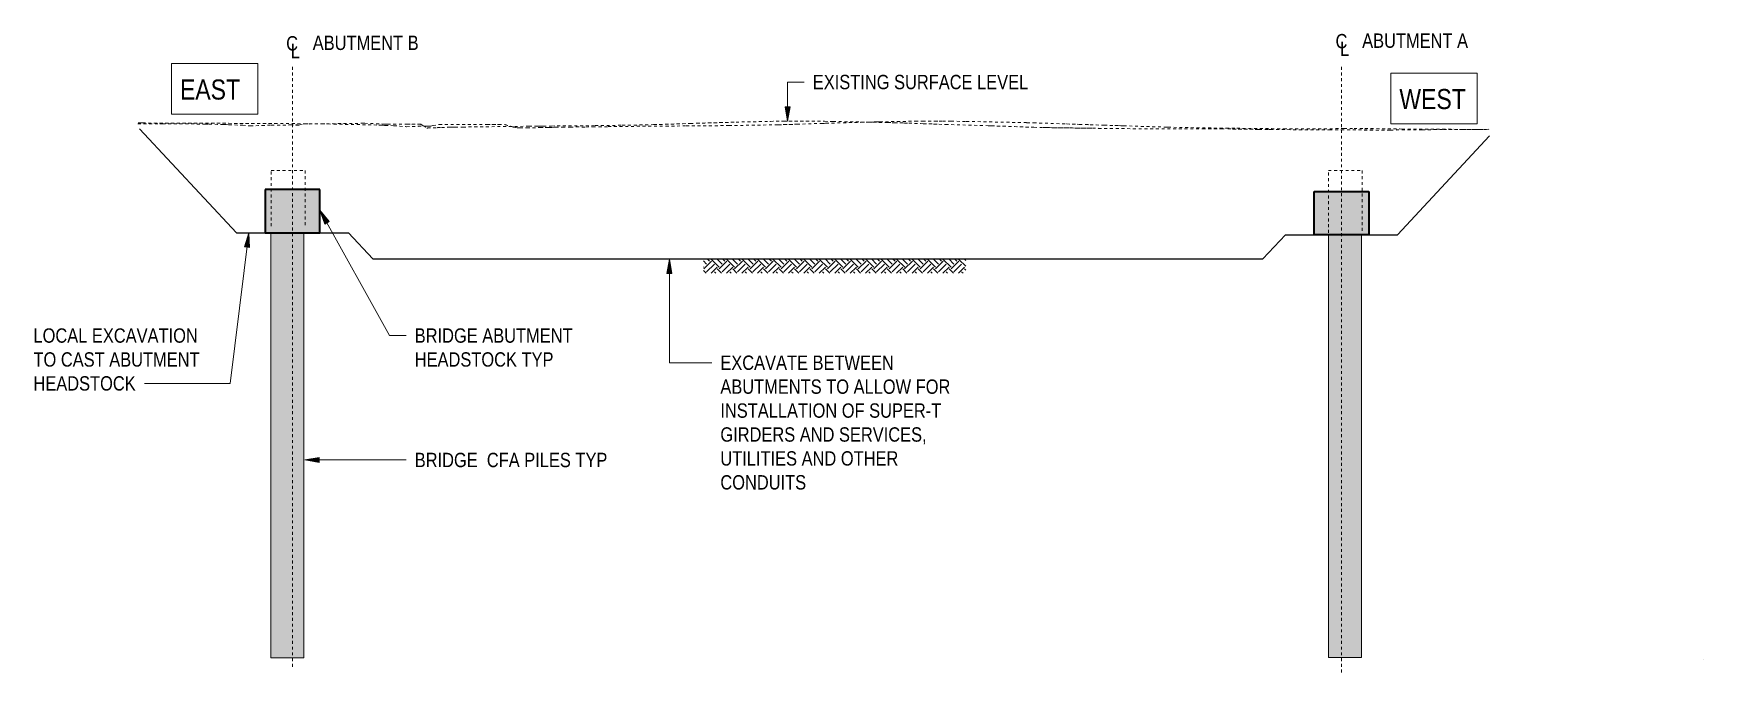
# Model space of a CAD drawing. Header units: metres. Extents: x -1160 to -900, y 3 to 560.
# Drawn here: x -958.4 to -900, y 2.9 to 25.2 of the extents above; entities that cross this region are included whole.
import ezdxf

# ---------------------------------------------------------------- set-up
doc = ezdxf.new("R2010")
doc.units = ezdxf.units.M
for name, pattern in [('Dash - Tight', [0.0045, 0.003, -0.0015]), ('JacobsCenter', [0.015, 0.009, -0.0015, 0.003, -0.0015]), ('JacobsDash', [0.0045, 0.003, -0.0015])]:
    doc.linetypes.add(name, pattern=pattern)
for name, color, linetype, lineweight in [('A-ANNO-NOTE', 7, 'Continuous', 9), ('A-DETL', 7, 'Continuous', 13), ('A-DETL-GENF', 7, 'Continuous', 9), ('G-ANNO-TEXT', 7, 'Continuous', 9)]:
    doc.layers.add(name, color=color, linetype=linetype, lineweight=lineweight)
doc.styles.add('Arial Narrow', font='ARIALN.TTF', dxfattribs={"height": 0.5})
doc.styles.add('Arial Narrow_2', font='ARIALN.TTF', dxfattribs={"height": 0.7})
doc.styles.add('Arial Narrow_3', font='ARIALN.TTF', dxfattribs={"height": 0.0035})
doc.styles.add('Arial Narrow_4', font='ARIALN.TTF', dxfattribs={"height": 0.005})

# ---------------------------------------------------------------- blocks, each defined once
blk = doc.blocks.new('T2DPAA-T2D-PWA-SU-M3D-000101_dwg-40820706-DRG-2873031 - SECTION-STAGE 2')
at = {"color": 9, "linetype": 'Dash - Tight', "lineweight": 18, "true_color": 0xc0c0c0}
for p, q in [((-470.756, 22.04), (-470.117, 22.039)), ((-470.756, 22.04), (-470.094, 22.039)), ((-469.887, 22.038), (-470.117, 22.039)), ((-470.117, 22.039), (-470.094, 22.039)), ((-469.854, 22.038), (-470.094, 22.039)), ((-469.855, 22.038), (-469.887, 22.038)), ((-469.854, 22.038), (-469.887, 22.038)), ((-468.399, 22.028), (-469.855, 22.038)), ((-468.394, 22.028), (-469.854, 22.038)), ((-468.396, 22.028), (-468.399, 22.028)), ((-468.394, 22.028), (-468.399, 22.028)), ((-468.396, 22.028), (-468.275, 22.025)), ((-468.394, 22.028), (-468.273, 22.025)), ((-468.275, 22.025), (-467.817, 22.015)), ((-468.275, 22.025), (-468.273, 22.025)), ((-468.273, 22.025), (-467.814, 22.015)), ((-467.817, 22.015), (-467.807, 22.015)), ((-467.814, 22.015), (-467.789, 22.013)), ((-467.814, 22.015), (-467.807, 22.015)), ((-467.807, 22.015), (-467.782, 22.013)), ((-467.591, 22.006), (-467.789, 22.013)), ((-467.789, 22.013), (-467.781, 22.013)), ((-467.781, 22.013), (-467.782, 22.013)), ((-467.781, 22.013), (-467.584, 22.006)), ((-467.591, 22.006), (-467.106, 21.985)), ((-467.591, 22.006), (-467.584, 22.006)), ((-467.584, 22.006), (-467.101, 21.985)), ((-467.106, 21.985), (-466.846, 21.966)), ((-467.106, 21.985), (-467.101, 21.985)), ((-467.101, 21.985), (-466.842, 21.966)), ((-466.846, 21.966), (-466.436, 21.979)), ((-466.846, 21.966), (-466.839, 21.966)), ((-466.842, 21.966), (-466.839, 21.966)), ((-466.839, 21.966), (-466.431, 21.979)), ((-466.436, 21.979), (-466.105, 21.988)), ((-466.436, 21.979), (-466.427, 21.979)), ((-466.431, 21.979), (-466.427, 21.979)), ((-466.427, 21.979), (-466.099, 21.988)), ((-466.105, 21.988), (-465.447, 21.997)), ((-466.105, 21.988), (-466.099, 21.988)), ((-466.099, 21.988), (-465.445, 21.996)), ((-465.447, 21.997), (-465.251, 21.996)), ((-465.447, 21.997), (-465.445, 21.996)), ((-465.445, 21.996), (-465.25, 21.995)), ((-465.251, 21.996), (-465.125, 21.996)), ((-465.25, 21.995), (-465.251, 21.996)), ((-465.25, 21.995), (-465.125, 21.995)), ((-465.125, 21.996), (-464.918, 22.033)), ((-465.122, 21.996), (-465.125, 21.995)), ((-465.125, 21.996), (-465.125, 21.995)), ((-465.122, 21.996), (-464.918, 22.033)), ((-464.918, 22.033), (-464.783, 22.03)), ((-464.918, 22.033), (-464.782, 22.03)), ((-464.918, 22.033), (-464.918, 22.033)), ((-464.783, 22.03), (-462.918, 22.056)), ((-464.783, 22.03), (-464.782, 22.03)), ((-464.782, 22.03), (-462.894, 22.056)), ((-462.918, 22.056), (-462.889, 22.056)), ((-462.894, 22.056), (-462.847, 22.056)), ((-462.894, 22.056), (-462.889, 22.056)), ((-462.889, 22.056), (-462.848, 22.056)), ((-462.848, 22.056), (-462.133, 22.026)), ((-462.848, 22.056), (-462.847, 22.056)), ((-462.847, 22.056), (-462.052, 22.022)), ((-462.133, 22.026), (-462.05, 22.022)), ((-462.052, 22.022), (-461.372, 22.023)), ((-462.052, 22.022), (-462.05, 22.022)), ((-462.05, 22.022), (-461.378, 22.023)), ((-461.378, 22.023), (-461.368, 22.023)), ((-461.372, 22.023), (-461.211, 22.022)), ((-461.372, 22.023), (-461.368, 22.023)), ((-461.368, 22.023), (-461.212, 22.021)), ((-461.211, 22.022), (-461.212, 22.021)), ((-460.904, 22.02), (-461.212, 22.021)), ((-460.893, 22.02), (-461.211, 22.022)), ((-460.895, 22.015), (-460.904, 22.02)), ((-460.893, 22.02), (-460.904, 22.02)), ((-460.895, 22.015), (-460.813, 21.969)), ((-460.893, 22.02), (-460.808, 21.972)), ((-460.813, 21.969), (-460.808, 21.972)), ((-460.813, 21.969), (-460.679, 21.891)), ((-460.808, 21.972), (-460.668, 21.891)), ((-460.679, 21.891), (-460.676, 21.891)), ((-460.679, 21.891), (-460.668, 21.891)), ((-460.676, 21.891), (-460.665, 21.891)), ((-460.668, 21.891), (-460.666, 21.891)), ((-460.666, 21.891), (-460.663, 21.891)), ((-460.666, 21.891), (-460.665, 21.891)), ((-460.665, 21.891), (-460.662, 21.891)), ((-460.663, 21.891), (-460.312, 21.902)), ((-460.663, 21.891), (-460.651, 21.892)), ((-460.662, 21.891), (-460.651, 21.892)), ((-460.651, 21.892), (-460.309, 21.903)), ((-460.312, 21.902), (-460.169, 21.907)), ((-460.312, 21.902), (-460.309, 21.903)), ((-460.309, 21.903), (-460.169, 21.908)), ((-460.169, 21.908), (-459.887, 21.918)), ((-460.169, 21.907), (-459.88, 21.917)), ((-460.169, 21.908), (-460.169, 21.907)), ((-459.884, 21.917), (-459.887, 21.918)), ((-459.88, 21.917), (-459.887, 21.918)), ((-459.884, 21.917), (-459.864, 21.916)), ((-459.88, 21.917), (-459.858, 21.916)), ((-459.864, 21.916), (-459.833, 21.917)), ((-459.864, 21.916), (-459.858, 21.916)), ((-459.858, 21.916), (-459.826, 21.917)), ((-459.833, 21.917), (-459.713, 21.919)), ((-459.833, 21.917), (-459.826, 21.917)), ((-459.826, 21.917), (-459.699, 21.919)), ((-459.713, 21.919), (-459.697, 21.919)), ((-459.699, 21.919), (-459.428, 21.923)), ((-459.699, 21.919), (-459.697, 21.919)), ((-459.697, 21.919), (-459.427, 21.923)), ((-459.428, 21.923), (-459.02, 21.93)), ((-459.428, 21.923), (-459.427, 21.923)), ((-459.427, 21.923), (-459.02, 21.93)), ((-459.02, 21.93), (-457.136, 21.952)), ((-459.02, 21.93), (-457.133, 21.952)), ((-459.02, 21.93), (-459.02, 21.93)), ((-457.136, 21.952), (-457.116, 21.952)), ((-457.133, 21.952), (-456.885, 21.955)), ((-457.133, 21.952), (-457.116, 21.952)), ((-457.116, 21.952), (-456.876, 21.955)), ((-456.885, 21.955), (-456.792, 21.956)), ((-456.885, 21.955), (-456.876, 21.955)), ((-456.876, 21.955), (-456.786, 21.956)), ((-456.792, 21.956), (-456.732, 21.957)), ((-456.792, 21.956), (-456.786, 21.956)), ((-456.786, 21.956), (-456.728, 21.957)), ((-456.732, 21.957), (-456.691, 21.957)), ((-456.732, 21.957), (-456.728, 21.957)), ((-456.728, 21.957), (-456.689, 21.957)), ((-456.691, 21.957), (-456.663, 21.957)), ((-456.691, 21.957), (-456.689, 21.957)), ((-456.689, 21.957), (-456.661, 21.958)), ((-456.663, 21.957), (-456.643, 21.958)), ((-456.663, 21.957), (-456.661, 21.958)), ((-456.661, 21.958), (-456.642, 21.958)), ((-456.643, 21.958), (-456.621, 21.958)), ((-456.643, 21.958), (-456.642, 21.958)), ((-456.642, 21.958), (-456.621, 21.958)), ((-456.621, 21.958), (-456.348, 21.961)), ((-456.621, 21.958), (-456.339, 21.961)), ((-456.621, 21.958), (-456.621, 21.958)), ((-456.336, 21.961), (-456.348, 21.961)), ((-456.339, 21.961), (-456.348, 21.961)), ((-456.339, 21.961), (-454.812, 21.973)), ((-456.336, 21.961), (-454.811, 21.973)), ((-454.812, 21.973), (-453.871, 21.988)), ((-454.811, 21.973), (-454.812, 21.973)), ((-454.811, 21.973), (-453.872, 21.988)), ((-453.872, 21.988), (-453.865, 21.988)), ((-453.871, 21.988), (-453.067, 22)), ((-453.871, 21.988), (-453.865, 21.988)), ((-453.865, 21.988), (-453.067, 22)), ((-453.067, 22), (-452.778, 22.008)), ((-453.067, 22), (-452.777, 22.008)), ((-453.067, 22), (-453.067, 22)), ((-452.763, 22.009), (-452.778, 22.008)), ((-452.777, 22.008), (-452.778, 22.008)), ((-452.777, 22.008), (-451.493, 22.049)), ((-452.763, 22.009), (-451.492, 22.049)), ((-451.493, 22.049), (-451.286, 22.056)), ((-451.492, 22.049), (-451.493, 22.049)), ((-451.492, 22.049), (-451.288, 22.056)), ((-451.262, 22.057), (-451.288, 22.056)), ((-451.286, 22.056), (-451.288, 22.056)), ((-451.286, 22.056), (-449.904, 22.096)), ((-451.262, 22.057), (-449.904, 22.096)), ((-449.904, 22.096), (-448.723, 22.123)), ((-449.904, 22.096), (-448.703, 22.123)), ((-449.904, 22.096), (-449.904, 22.096)), ((-448.723, 22.123), (-448.701, 22.123)), ((-448.723, 22.123), (-448.703, 22.123)), ((-448.703, 22.123), (-448.319, 22.131)), ((-448.701, 22.123), (-448.319, 22.131)), ((-448.319, 22.131), (-448.286, 22.131)), ((-448.319, 22.131), (-448.286, 22.131)), ((-448.319, 22.131), (-448.319, 22.131)), ((-448.286, 22.131), (-448.284, 22.131)), ((-448.286, 22.131), (-448.231, 22.131)), ((-448.286, 22.131), (-448.284, 22.131)), ((-448.284, 22.131), (-448.229, 22.131)), ((-448.231, 22.131), (-448.065, 22.131)), ((-448.231, 22.131), (-448.225, 22.131)), ((-448.229, 22.131), (-448.225, 22.131)), ((-448.225, 22.131), (-448.061, 22.131)), ((-448.065, 22.131), (-447.058, 22.128)), ((-448.065, 22.131), (-448.051, 22.13)), ((-448.061, 22.131), (-448.051, 22.13)), ((-448.051, 22.13), (-447.061, 22.128)), ((-447.061, 22.128), (-446.829, 22.125)), ((-447.061, 22.128), (-447.058, 22.128)), ((-447.058, 22.128), (-446.822, 22.125)), ((-446.829, 22.125), (-446.816, 22.125)), ((-446.822, 22.125), (-446.59, 22.121)), ((-446.822, 22.125), (-446.816, 22.125)), ((-446.816, 22.125), (-446.589, 22.121)), ((-446.59, 22.121), (-446.547, 22.121)), ((-446.59, 22.121), (-446.589, 22.121)), ((-446.589, 22.121), (-446.547, 22.121)), ((-446.547, 22.121), (-446.521, 22.12)), ((-446.547, 22.121), (-446.521, 22.12)), ((-446.547, 22.121), (-446.547, 22.121)), ((-446.521, 22.12), (-444.656, 22.081)), ((-446.521, 22.12), (-444.618, 22.081)), ((-446.521, 22.12), (-446.521, 22.12)), ((-444.656, 22.081), (-444.609, 22.08)), ((-444.618, 22.081), (-444.464, 22.077)), ((-444.618, 22.081), (-444.609, 22.08)), ((-444.609, 22.08), (-444.458, 22.077)), ((-444.464, 22.077), (-444.377, 22.076)), ((-444.464, 22.077), (-444.458, 22.077)), ((-444.458, 22.077), (-444.373, 22.076)), ((-444.377, 22.076), (-444.192, 22.07)), ((-444.377, 22.076), (-444.373, 22.076)), ((-444.373, 22.076), (-444.192, 22.07)), ((-444.192, 22.07), (-444.182, 22.07)), ((-444.192, 22.07), (-444.183, 22.07)), ((-444.192, 22.07), (-444.192, 22.07)), ((-444.183, 22.07), (-444.162, 22.069)), ((-444.182, 22.07), (-444.183, 22.07)), ((-444.182, 22.07), (-444.162, 22.069)), ((-444.162, 22.069), (-444.136, 22.069)), ((-444.162, 22.069), (-444.135, 22.069)), ((-444.162, 22.069), (-444.162, 22.069)), ((-444.136, 22.069), (-444.096, 22.068)), ((-444.136, 22.069), (-444.135, 22.069)), ((-444.135, 22.069), (-444.094, 22.067)), ((-444.096, 22.068), (-444.026, 22.065)), ((-444.096, 22.068), (-444.094, 22.067)), ((-444.094, 22.067), (-444.023, 22.065)), ((-444.026, 22.065), (-443.879, 22.059)), ((-444.026, 22.065), (-444.023, 22.065)), ((-444.023, 22.065), (-443.873, 22.059)), ((-443.879, 22.059), (-443.384, 22.042)), ((-443.879, 22.059), (-443.873, 22.059)), ((-443.873, 22.059), (-443.367, 22.042)), ((-443.384, 22.042), (-443.023, 22.029)), ((-443.384, 22.042), (-443.367, 22.042)), ((-443.367, 22.042), (-442.998, 22.029)), ((-443.023, 22.029), (-442.995, 22.028)), ((-442.998, 22.029), (-442.833, 22.022)), ((-442.998, 22.029), (-442.995, 22.028)), ((-442.995, 22.028), (-442.833, 22.022)), ((-442.831, 22.022), (-442.833, 22.022)), ((-442.833, 22.022), (-442.598, 22.015)), ((-442.833, 22.022), (-442.833, 22.022)), ((-442.831, 22.022), (-442.598, 22.015)), ((-442.598, 22.015), (-441.108, 21.97)), ((-442.598, 22.015), (-441.098, 21.97)), ((-442.598, 22.015), (-442.598, 22.015)), ((-441.108, 21.97), (-441.095, 21.97)), ((-441.098, 21.97), (-441.052, 21.968)), ((-441.098, 21.97), (-441.095, 21.97)), ((-441.095, 21.97), (-441.051, 21.968)), ((-441.052, 21.968), (-441.009, 21.967)), ((-441.051, 21.968), (-441.052, 21.968)), ((-441.051, 21.968), (-441.011, 21.967)), ((-440.995, 21.967), (-441.011, 21.967)), ((-441.009, 21.967), (-441.011, 21.967)), ((-441.009, 21.967), (-439.518, 21.916)), ((-440.995, 21.967), (-439.517, 21.916)), ((-439.518, 21.916), (-439.2, 21.906)), ((-439.517, 21.916), (-439.518, 21.916)), ((-439.517, 21.916), (-439.202, 21.907)), ((-439.077, 21.905), (-439.202, 21.907)), ((-439.2, 21.906), (-439.202, 21.907)), ((-439.2, 21.906), (-437.476, 21.881)), ((-439.077, 21.905), (-437.475, 21.881)), ((-437.476, 21.881), (-437.267, 21.879)), ((-437.475, 21.881), (-437.476, 21.881)), ((-437.475, 21.881), (-437.282, 21.88)), ((-437.264, 21.879), (-437.282, 21.88)), ((-437.267, 21.879), (-437.282, 21.88)), ((-437.267, 21.879), (-435.465, 21.861)), ((-437.264, 21.879), (-435.465, 21.861)), ((-435.465, 21.861), (-433.651, 21.864)), ((-435.465, 21.861), (-433.649, 21.864)), ((-435.465, 21.861), (-435.465, 21.861)), ((-433.651, 21.864), (-433.633, 21.864)), ((-433.649, 21.864), (-433.014, 21.86)), ((-433.649, 21.864), (-433.633, 21.864)), ((-433.633, 21.864), (-433.014, 21.86)), ((-433.014, 21.86), (-432.985, 21.859)), ((-433.014, 21.86), (-432.984, 21.859)), ((-433.014, 21.86), (-433.014, 21.86)), ((-432.985, 21.859), (-432.856, 21.859)), ((-432.985, 21.859), (-432.984, 21.859)), ((-432.984, 21.859), (-432.853, 21.858)), ((-432.66, 21.857), (-432.856, 21.859)), ((-432.853, 21.858), (-432.856, 21.859)), ((-432.652, 21.857), (-432.853, 21.858)), ((-431.701, 21.843), (-432.66, 21.857)), ((-432.652, 21.857), (-432.66, 21.857)), ((-431.67, 21.843), (-432.652, 21.857)), ((-431.669, 21.843), (-431.701, 21.843)), ((-431.67, 21.843), (-431.701, 21.843)), ((-431.67, 21.843), (-431.341, 21.838)), ((-431.669, 21.843), (-431.341, 21.839)), ((-431.341, 21.839), (-431.279, 21.838)), ((-431.341, 21.839), (-431.341, 21.838)), ((-431.341, 21.838), (-431.279, 21.838)), ((-431.279, 21.838), (-431.272, 21.838)), ((-431.279, 21.838), (-429.218, 21.824)), ((-431.279, 21.838), (-431.272, 21.838)), ((-431.272, 21.838), (-429.217, 21.824)), ((-429.218, 21.824), (-428.804, 21.824)), ((-429.217, 21.824), (-429.218, 21.824)), ((-429.217, 21.824), (-428.805, 21.825)), ((-428.805, 21.825), (-428.798, 21.825)), ((-428.804, 21.824), (-428.798, 21.825)), ((-428.804, 21.824), (-427.092, 21.819)), ((-428.798, 21.825), (-427.092, 21.82)), ((-427.092, 21.82), (-425.995, 21.831)), ((-427.092, 21.819), (-425.991, 21.831)), ((-427.092, 21.82), (-427.092, 21.819)), ((-425.995, 21.831), (-425.982, 21.831)), ((-425.991, 21.831), (-425.571, 21.834)), ((-425.991, 21.831), (-425.982, 21.831)), ((-425.982, 21.831), (-425.57, 21.834)), ((-425.571, 21.834), (-425.236, 21.837)), ((-425.571, 21.834), (-425.57, 21.834)), ((-425.57, 21.834), (-425.24, 21.837)), ((-425.24, 21.837), (-423.632, 21.835)), ((-425.24, 21.837), (-425.236, 21.837)), ((-425.236, 21.837), (-423.632, 21.835))]:
    blk.add_line(p, q, dxfattribs=at)
blk = doc.blocks.new('T2DPAA-T2D-PWA-SU-M3D-000100_SurveySurface_rvt-3-DRG-2873031 - SECTION-STAGE 2')
at = {"color": 9, "linetype": 'Dash - Tight', "lineweight": 18, "true_color": 0xc0c0c0}
blk.add_blockref('T2DPAA-T2D-PWA-SU-M3D-000101_dwg-40820706-DRG-2873031 - SECTION-STAGE 2', (0, 0), dxfattribs=at)
blk = doc.blocks.new('T2DPAA-T2D-PWA-SU-M3D-000101_dwg-V2-DRG-2873031 - SECTION-STAGE 2')
at = {"color": 9, "linetype": 'Dash - Tight', "lineweight": 18, "true_color": 0xc0c0c0}
for p, q in [((-470.602, 22.066), (-470.756, 22.066)), ((-470.648, 22.066), (-470.756, 22.066)), ((-470.588, 22.066), (-470.648, 22.066)), ((-470.602, 22.066), (-470.648, 22.066)), ((-470.602, 22.066), (-465.989, 22.048)), ((-470.588, 22.066), (-465.989, 22.048)), ((-465.989, 22.048), (-464.341, 22.037)), ((-465.989, 22.048), (-464.337, 22.037)), ((-465.989, 22.048), (-465.989, 22.048)), ((-464.339, 22.037), (-464.341, 22.037)), ((-464.337, 22.037), (-464.341, 22.037)), ((-464.339, 22.037), (-463.925, 22.028)), ((-464.337, 22.037), (-463.923, 22.028)), ((-463.925, 22.028), (-462.358, 21.993)), ((-463.925, 22.028), (-463.923, 22.028)), ((-463.923, 22.028), (-462.353, 21.993)), ((-462.358, 21.993), (-462.346, 21.993)), ((-462.353, 21.993), (-462.266, 21.987)), ((-462.353, 21.993), (-462.346, 21.993)), ((-462.346, 21.993), (-462.26, 21.987)), ((-462.141, 21.983), (-462.266, 21.987)), ((-462.266, 21.987), (-462.259, 21.987)), ((-462.259, 21.987), (-462.26, 21.987)), ((-462.259, 21.987), (-462.134, 21.983)), ((-462.141, 21.983), (-461.832, 21.97)), ((-462.141, 21.983), (-462.134, 21.983)), ((-462.134, 21.983), (-461.826, 21.97)), ((-461.832, 21.97), (-461.39, 21.937)), ((-461.832, 21.97), (-461.826, 21.97)), ((-461.826, 21.97), (-461.387, 21.937)), ((-461.39, 21.937), (-460.693, 21.959)), ((-461.39, 21.937), (-461.383, 21.936)), ((-461.387, 21.937), (-461.383, 21.936)), ((-461.383, 21.936), (-460.693, 21.958)), ((-460.693, 21.959), (-460.655, 21.96)), ((-460.693, 21.958), (-460.684, 21.959)), ((-460.693, 21.959), (-460.684, 21.959)), ((-460.684, 21.959), (-460.648, 21.96)), ((-460.655, 21.96), (-460.578, 21.961)), ((-460.655, 21.96), (-460.648, 21.96)), ((-460.648, 21.96), (-460.576, 21.96)), ((-460.578, 21.961), (-460.555, 21.961)), ((-460.578, 21.961), (-460.576, 21.96)), ((-460.576, 21.96), (-460.554, 21.96)), ((-460.555, 21.961), (-460.54, 21.961)), ((-460.554, 21.96), (-460.555, 21.961)), ((-460.554, 21.96), (-460.54, 21.96)), ((-460.467, 21.974), (-460.54, 21.961)), ((-460.472, 21.973), (-460.54, 21.96)), ((-460.54, 21.961), (-460.54, 21.96)), ((-460.464, 21.974), (-460.472, 21.973)), ((-460.467, 21.974), (-460.472, 21.973)), ((-460.467, 21.974), (-460.25, 22.019)), ((-460.464, 21.974), (-460.249, 22.019)), ((-460.25, 22.019), (-458.618, 22.011)), ((-460.249, 22.019), (-460.25, 22.019)), ((-460.249, 22.019), (-458.637, 22.011)), ((-458.637, 22.011), (-458.579, 22.011)), ((-458.618, 22.011), (-458.18, 22.013)), ((-458.618, 22.011), (-458.579, 22.011)), ((-458.579, 22.011), (-458.18, 22.013)), ((-458.18, 22.013), (-457.976, 22.009)), ((-458.18, 22.013), (-457.957, 22.009)), ((-458.18, 22.013), (-458.18, 22.013)), ((-457.951, 22.002), (-457.976, 22.009)), ((-457.957, 22.009), (-457.976, 22.009)), ((-457.665, 21.929), (-457.957, 22.009)), ((-457.676, 21.926), (-457.951, 22.002)), ((-457.665, 21.929), (-457.676, 21.926)), ((-457.663, 21.924), (-457.676, 21.926)), ((-457.581, 21.913), (-457.665, 21.929)), ((-457.589, 21.911), (-457.663, 21.924)), ((-457.581, 21.913), (-457.589, 21.911)), ((-457.532, 21.894), (-457.589, 21.911)), ((-457.515, 21.894), (-457.581, 21.913)), ((-457.532, 21.894), (-457.466, 21.895)), ((-457.532, 21.894), (-457.515, 21.894)), ((-457.44, 21.896), (-457.515, 21.894)), ((-457.466, 21.895), (-457.438, 21.896)), ((-457.44, 21.896), (-457.197, 21.897)), ((-457.44, 21.896), (-457.438, 21.896)), ((-457.438, 21.896), (-457.199, 21.897)), ((-457.199, 21.897), (-456.753, 21.904)), ((-457.199, 21.897), (-457.197, 21.897)), ((-457.197, 21.897), (-456.746, 21.904)), ((-456.753, 21.904), (-456.726, 21.904)), ((-456.746, 21.904), (-456.558, 21.906)), ((-456.746, 21.904), (-456.726, 21.904)), ((-456.726, 21.904), (-456.55, 21.907)), ((-456.558, 21.906), (-456.468, 21.908)), ((-456.558, 21.906), (-456.55, 21.907)), ((-456.55, 21.907), (-456.466, 21.908)), ((-456.468, 21.908), (-456.422, 21.908)), ((-456.468, 21.908), (-456.466, 21.908)), ((-456.466, 21.908), (-456.423, 21.908)), ((-456.423, 21.908), (-456.297, 21.914)), ((-456.423, 21.908), (-456.422, 21.908)), ((-456.422, 21.908), (-456.288, 21.914)), ((-456.242, 21.916), (-456.297, 21.914)), ((-456.288, 21.914), (-456.297, 21.914)), ((-456.229, 21.916), (-456.288, 21.914)), ((-456.238, 21.916), (-456.242, 21.916)), ((-456.229, 21.916), (-456.242, 21.916)), ((-456.228, 21.916), (-456.238, 21.916)), ((-456.219, 21.916), (-456.229, 21.916)), ((-456.218, 21.916), (-456.228, 21.916)), ((-456.219, 21.916), (-456.228, 21.916)), ((-456.219, 21.916), (-456.196, 21.917)), ((-456.218, 21.916), (-456.196, 21.917)), ((-456.196, 21.917), (-455.955, 21.924)), ((-456.196, 21.917), (-455.955, 21.924)), ((-456.196, 21.917), (-456.196, 21.917)), ((-455.955, 21.924), (-455.683, 21.925)), ((-455.955, 21.924), (-455.683, 21.925)), ((-455.955, 21.924), (-455.955, 21.924)), ((-455.683, 21.925), (-455.476, 21.927)), ((-455.683, 21.925), (-455.475, 21.927)), ((-455.683, 21.925), (-455.683, 21.925)), ((-455.476, 21.927), (-455.472, 21.927)), ((-455.475, 21.927), (-455.141, 21.925)), ((-455.475, 21.927), (-455.472, 21.927)), ((-455.472, 21.927), (-455.139, 21.925)), ((-455.141, 21.925), (-454.9, 21.929)), ((-455.141, 21.925), (-455.139, 21.925)), ((-455.139, 21.925), (-454.898, 21.929)), ((-454.9, 21.929), (-454.685, 21.932)), ((-454.9, 21.929), (-454.898, 21.929)), ((-454.898, 21.929), (-454.683, 21.932)), ((-454.685, 21.932), (-454.361, 21.938)), ((-454.685, 21.932), (-454.683, 21.932)), ((-454.683, 21.932), (-454.361, 21.938)), ((-454.361, 21.938), (-452.356, 21.961)), ((-454.361, 21.938), (-452.353, 21.961)), ((-454.361, 21.938), (-454.361, 21.938)), ((-452.351, 21.961), (-452.356, 21.961)), ((-452.353, 21.961), (-452.356, 21.961)), ((-452.353, 21.961), (-451.961, 21.961)), ((-452.351, 21.961), (-451.961, 21.961)), ((-451.961, 21.961), (-451.646, 21.964)), ((-451.961, 21.961), (-451.646, 21.964)), ((-451.961, 21.961), (-451.961, 21.961)), ((-451.646, 21.964), (-450.152, 21.975)), ((-451.646, 21.964), (-451.642, 21.964)), ((-451.646, 21.964), (-451.642, 21.964)), ((-451.642, 21.964), (-450.152, 21.975)), ((-450.152, 21.975), (-448.514, 22.002)), ((-450.152, 21.975), (-448.511, 22.002)), ((-450.152, 21.975), (-450.152, 21.975)), ((-448.514, 22.002), (-448.505, 22.002)), ((-448.511, 22.002), (-448.407, 22.003)), ((-448.511, 22.002), (-448.505, 22.002)), ((-448.505, 22.002), (-448.407, 22.004)), ((-448.407, 22.003), (-448.37, 22.005)), ((-448.407, 22.004), (-448.371, 22.004)), ((-448.407, 22.004), (-448.407, 22.003)), ((-447.761, 22.024), (-448.371, 22.004)), ((-448.37, 22.005), (-448.371, 22.004)), ((-447.724, 22.025), (-448.37, 22.005)), ((-447.725, 22.025), (-447.761, 22.024)), ((-447.724, 22.025), (-447.761, 22.024)), ((-446.883, 22.052), (-447.725, 22.025)), ((-446.881, 22.052), (-447.724, 22.025)), ((-446.88, 22.052), (-446.883, 22.052)), ((-446.881, 22.052), (-446.883, 22.052)), ((-446.881, 22.052), (-446.832, 22.053)), ((-446.88, 22.052), (-446.831, 22.053)), ((-446.832, 22.053), (-446.783, 22.054)), ((-446.831, 22.053), (-446.832, 22.053)), ((-446.831, 22.053), (-446.782, 22.054)), ((-446.783, 22.054), (-446.771, 22.055)), ((-446.783, 22.054), (-446.78, 22.054)), ((-446.782, 22.054), (-446.78, 22.054)), ((-446.78, 22.054), (-446.768, 22.055)), ((-446.771, 22.055), (-445.243, 22.098)), ((-446.771, 22.055), (-446.768, 22.055)), ((-446.768, 22.055), (-445.242, 22.098)), ((-446.768, 22.055), (-446.768, 22.055)), ((-445.243, 22.098), (-445.196, 22.099)), ((-445.242, 22.098), (-445.243, 22.098)), ((-445.242, 22.098), (-445.195, 22.099)), ((-445.196, 22.099), (-445.15, 22.1)), ((-445.196, 22.099), (-445.195, 22.099)), ((-445.195, 22.099), (-445.149, 22.1)), ((-445.195, 22.099), (-445.195, 22.099)), ((-445.15, 22.1), (-445.091, 22.101)), ((-445.15, 22.1), (-445.148, 22.1)), ((-445.149, 22.1), (-445.148, 22.1)), ((-445.148, 22.1), (-445.089, 22.101)), ((-445.091, 22.101), (-444.989, 22.103)), ((-445.091, 22.101), (-445.088, 22.101)), ((-445.089, 22.101), (-445.088, 22.101)), ((-445.088, 22.101), (-444.987, 22.103)), ((-444.989, 22.103), (-444.893, 22.105)), ((-444.989, 22.103), (-444.985, 22.103)), ((-444.987, 22.103), (-444.985, 22.103)), ((-444.985, 22.103), (-444.889, 22.105)), ((-444.893, 22.105), (-443.658, 22.13)), ((-444.893, 22.105), (-444.887, 22.105)), ((-444.889, 22.105), (-444.887, 22.105)), ((-444.887, 22.105), (-443.658, 22.13)), ((-443.658, 22.13), (-443.404, 22.133)), ((-443.658, 22.13), (-443.403, 22.133)), ((-443.658, 22.13), (-443.658, 22.13)), ((-443.404, 22.133), (-443.401, 22.133)), ((-443.403, 22.133), (-442.968, 22.132)), ((-443.403, 22.133), (-443.401, 22.133)), ((-443.401, 22.133), (-442.97, 22.132)), ((-442.97, 22.132), (-442.963, 22.132)), ((-442.968, 22.132), (-442.816, 22.131)), ((-442.968, 22.132), (-442.963, 22.132)), ((-442.963, 22.132), (-442.819, 22.131)), ((-442.819, 22.131), (-442.69, 22.13)), ((-442.819, 22.131), (-442.816, 22.131)), ((-442.816, 22.131), (-442.679, 22.13)), ((-442.684, 22.13), (-442.69, 22.13)), ((-442.679, 22.13), (-442.69, 22.13)), ((-442.413, 22.126), (-442.684, 22.13)), ((-442.406, 22.126), (-442.679, 22.13)), ((-442.405, 22.126), (-442.413, 22.126)), ((-442.406, 22.126), (-442.413, 22.126)), ((-442.406, 22.126), (-441.875, 22.121)), ((-442.405, 22.126), (-441.875, 22.121)), ((-441.875, 22.121), (-439.768, 22.077)), ((-441.875, 22.121), (-439.765, 22.077)), ((-441.875, 22.121), (-441.875, 22.121)), ((-439.764, 22.077), (-439.768, 22.077)), ((-439.765, 22.077), (-439.768, 22.077)), ((-439.765, 22.077), (-439.532, 22.071)), ((-439.765, 22.077), (-439.532, 22.071)), ((-439.764, 22.077), (-439.532, 22.071)), ((-439.532, 22.071), (-438.382, 22.033)), ((-439.532, 22.071), (-438.381, 22.033)), ((-439.532, 22.071), (-439.532, 22.071)), ((-438.382, 22.033), (-438.366, 22.033)), ((-438.381, 22.033), (-438.016, 22.02)), ((-438.381, 22.033), (-438.366, 22.033)), ((-438.366, 22.033), (-438.013, 22.02)), ((-438.016, 22.02), (-437.938, 22.017)), ((-438.016, 22.02), (-438.013, 22.02)), ((-438.013, 22.02), (-437.937, 22.017)), ((-437.938, 22.017), (-437.6, 22.007)), ((-437.937, 22.017), (-437.938, 22.017)), ((-437.937, 22.017), (-437.611, 22.008)), ((-437.601, 22.007), (-437.611, 22.008)), ((-437.6, 22.007), (-437.611, 22.008)), ((-437.06, 21.989), (-437.601, 22.007)), ((-437.054, 21.989), (-437.6, 22.007)), ((-437.056, 21.989), (-437.06, 21.989)), ((-437.054, 21.989), (-437.06, 21.989)), ((-436.771, 21.979), (-437.056, 21.989)), ((-436.767, 21.979), (-437.054, 21.989)), ((-436.768, 21.979), (-436.771, 21.979)), ((-436.767, 21.979), (-436.771, 21.979)), ((-436.596, 21.974), (-436.768, 21.979)), ((-436.595, 21.974), (-436.767, 21.979)), ((-436.595, 21.974), (-436.596, 21.974)), ((-436.595, 21.974), (-436.596, 21.974)), ((-436.493, 21.971), (-436.595, 21.974)), ((-436.493, 21.971), (-436.595, 21.974)), ((-436.492, 21.971), (-436.493, 21.971)), ((-436.493, 21.971), (-436.392, 21.968)), ((-436.493, 21.971), (-436.391, 21.968)), ((-436.493, 21.971), (-436.493, 21.971)), ((-436.492, 21.971), (-436.391, 21.968)), ((-436.392, 21.968), (-434.893, 21.92)), ((-436.391, 21.968), (-436.392, 21.968)), ((-436.391, 21.968), (-434.897, 21.92)), ((-434.896, 21.92), (-434.897, 21.92)), ((-434.893, 21.92), (-434.897, 21.92)), ((-434.888, 21.92), (-434.896, 21.92)), ((-434.885, 21.92), (-434.893, 21.92)), ((-434.887, 21.92), (-434.888, 21.92)), ((-434.885, 21.92), (-434.888, 21.92)), ((-434.877, 21.92), (-434.887, 21.92)), ((-434.875, 21.92), (-434.885, 21.92)), ((-434.876, 21.92), (-434.877, 21.92)), ((-434.875, 21.92), (-434.877, 21.92)), ((-434.868, 21.919), (-434.876, 21.92)), ((-434.867, 21.919), (-434.875, 21.92)), ((-434.861, 21.919), (-434.868, 21.919)), ((-434.868, 21.919), (-434.868, 21.919)), ((-434.867, 21.919), (-434.868, 21.919)), ((-434.861, 21.919), (-434.867, 21.919)), ((-434.86, 21.919), (-434.861, 21.919)), ((-434.861, 21.919), (-434.856, 21.919)), ((-434.861, 21.919), (-434.861, 21.919)), ((-434.86, 21.919), (-434.855, 21.919)), ((-434.856, 21.919), (-434.851, 21.919)), ((-434.855, 21.919), (-434.856, 21.919)), ((-434.855, 21.919), (-434.85, 21.919)), ((-434.851, 21.919), (-434.846, 21.919)), ((-434.851, 21.919), (-434.85, 21.919)), ((-434.85, 21.919), (-434.85, 21.919)), ((-434.85, 21.919), (-434.845, 21.919)), ((-434.846, 21.919), (-433.038, 21.886)), ((-434.846, 21.919), (-434.845, 21.919)), ((-434.845, 21.919), (-434.845, 21.919)), ((-434.845, 21.919), (-433.04, 21.886)), ((-433.037, 21.886), (-433.04, 21.886)), ((-433.038, 21.886), (-433.04, 21.886)), ((-433.038, 21.886), (-432.817, 21.881)), ((-433.037, 21.886), (-432.817, 21.881)), ((-432.817, 21.881), (-432.445, 21.881)), ((-432.817, 21.881), (-432.444, 21.881)), ((-432.817, 21.881), (-432.817, 21.881)), ((-432.445, 21.881), (-432.44, 21.881)), ((-432.444, 21.881), (-430.807, 21.864)), ((-432.444, 21.881), (-432.44, 21.881)), ((-432.44, 21.881), (-430.806, 21.864)), ((-430.807, 21.864), (-428.71, 21.869)), ((-430.806, 21.864), (-430.807, 21.864)), ((-430.806, 21.864), (-428.714, 21.869)), ((-428.709, 21.869), (-428.714, 21.869)), ((-428.71, 21.869), (-428.714, 21.869)), ((-428.71, 21.869), (-428.357, 21.87)), ((-428.709, 21.869), (-428.357, 21.87)), ((-428.357, 21.87), (-427.982, 21.874)), ((-428.357, 21.87), (-427.981, 21.874)), ((-428.357, 21.87), (-428.357, 21.87)), ((-427.982, 21.874), (-427.976, 21.874)), ((-427.981, 21.874), (-426.684, 21.856)), ((-427.981, 21.874), (-427.976, 21.874)), ((-427.976, 21.874), (-426.684, 21.856)), ((-426.684, 21.856), (-425.884, 21.853)), ((-426.684, 21.856), (-425.882, 21.852)), ((-426.684, 21.856), (-426.684, 21.856)), ((-425.884, 21.853), (-425.875, 21.853)), ((-425.882, 21.852), (-425.875, 21.853)), ((-425.882, 21.852), (-424.559, 21.843)), ((-425.875, 21.853), (-424.559, 21.843)), ((-424.559, 21.843), (-423.632, 21.845)), ((-424.559, 21.843), (-423.632, 21.845)), ((-424.559, 21.843), (-424.559, 21.843))]:
    blk.add_line(p, q, dxfattribs=at)
blk = doc.blocks.new('T2DPAA-T2D-PWA-SU-M3D-000100_SurveySurface_rvt-4-DRG-2873031 - SECTION-STAGE 2')
at = {"color": 9, "linetype": 'Dash - Tight', "lineweight": 18, "true_color": 0xc0c0c0}
blk.add_blockref('T2DPAA-T2D-PWA-SU-M3D-000101_dwg-V2-DRG-2873031 - SECTION-STAGE 2', (0, 0), dxfattribs=at)
blk = doc.blocks.new('CS_Annot_Centreline Symbol1 - CS_Annot_Centreline Symbol-5070896-DRG-2873031 - SECTION-STAGE 2')
at = {"layer": 'A-ANNO-NOTE', "char_height": 0.5, "attachment_point": 1, "style": 'Arial Narrow'}
for s, insert, width in [('C  ', (-465.586, 25.091), 0.88186), ('L', (-465.43, 24.824), 0.38481)]:
    blk.add_mtext(s, dxfattribs=dict(at, insert=insert, width=width))

msp = doc.modelspace()

# ---------------------------------------------------------------- hatches: boundary and pattern name
at = {"layer": 'A-DETL-GENF', "true_color": 0xd8d8d8}
for points in [[(-948.929, 18.239), (-948.373, 18.239), (-948.373, 19.744), (-950.278, 19.744), (-950.278, 18.239), (-950.079, 18.239)], [(-913.716, 18.171), (-911.811, 18.171), (-911.811, 19.676), (-913.716, 19.676), (-913.716, 18.239)]]:
    msp.add_hatch(color=254, dxfattribs=at).paths.add_polyline_path(points)
at = {"layer": 'A-DETL-GENF', "true_color": 0xffffff}
for points in [[(-948.929, 3.438), (-948.929, 18.239), (-950.079, 18.239), (-950.079, 3.438)], [(-912.066, 3.444), (-912.066, 18.171), (-913.215, 18.171), (-913.215, 3.444)]]:
    msp.add_hatch(color=7, dxfattribs=at).paths.add_polyline_path(points)
at = {"layer": 'A-DETL-GENF'}
h = msp.add_hatch(dxfattribs=at)
h.set_pattern_fill('FP_1', color=256, style=0, pattern_type=2)
h.set_pattern_definition([(315, (-930.9514, 10.849), (0.538815, 0), [0.381, -0.381]), (315, (-930.8504, 10.951), (0.538815, 0), [0.381, -0.381]), (315, (-930.7494, 11.052), (0.538815, 0), [0.381, -0.381]), (45, (-930.6824, 11.052), (0, 0.538815), [0.381, -0.381]), (45, (-930.5814, 10.951), (0, 0.538815), [0.381, -0.381]), (45, (-930.4804, 10.849), (0, 0.538815), [0.381, -0.381])])
h.paths.add_polyline_path([(-925.861, 16.831), (-925.861, 17.331), (-935.004, 17.331), (-935.004, 16.831)])
at = {"layer": 'G-ANNO-TEXT'}
for points in [[(-932.071, 22.125), (-931.982, 22.625), (-932.159, 22.625)], [(-948.372, 19.026), (-948.206, 18.546), (-948.052, 18.632)], [(-950.855, 18.238), (-951.004, 17.753), (-950.829, 17.731)], [(-936.19, 17.319), (-936.278, 16.819), (-936.102, 16.819)], [(-948.897, 10.326), (-948.397, 10.238), (-948.397, 10.414)]]:
    msp.add_hatch(color=256, dxfattribs=at).paths.add_polyline_path(points)

# ---------------------------------------------------------------- linework, layer by layer
at = {"layer": 'A-DETL', "linetype": 'JacobsCenter', "lineweight": 15}
for p, q in [((-949.327, 3.122), (-949.327, 24.122)), ((-912.763, 2.922), (-912.763, 24.122))]:
    msp.add_line(p, q, dxfattribs=at)
at = {"layer": 'A-DETL', "lineweight": 25}
for p, q in [((-951.278, 18.239), (-954.656, 21.861)), ((-910.811, 18.171), (-907.595, 21.62)), ((-951.278, 18.239), (-947.373, 18.239)), ((-946.527, 17.331), (-947.373, 18.239)), ((-915.499, 17.331), (-914.716, 18.171)), ((-914.716, 18.171), (-910.811, 18.171)), ((-946.527, 17.331), (-915.499, 17.331))]:
    msp.add_line(p, q, dxfattribs=at)
at = {"layer": 'A-DETL', "color": 1, "linetype": 'JacobsDash', "lineweight": 15, "true_color": 0xff0000}
for p, q in [((-950.072, 18.474), (-950.072, 20.408)), ((-950.072, 20.408), (-948.892, 20.408)), ((-948.892, 20.408), (-948.892, 18.474)), ((-913.214, 18.239), (-913.214, 20.408)), ((-913.214, 20.408), (-912.034, 20.408)), ((-912.034, 20.408), (-912.034, 18.239))]:
    msp.add_line(p, q, dxfattribs=at)
at = {"layer": 'A-DETL', "lineweight": 35}
for p, q in [((-948.806, 19.744), (-950.278, 19.744)), ((-950.278, 19.744), (-950.278, 18.239)), ((-948.373, 19.744), (-948.806, 19.744)), ((-948.373, 18.239), (-948.373, 19.744)), ((-913.716, 18.171), (-913.716, 19.676)), ((-913.716, 19.676), (-913.283, 19.676)), ((-913.283, 19.676), (-911.811, 19.676)), ((-911.811, 19.676), (-911.811, 18.171)), ((-950.278, 18.239), (-948.373, 18.239)), ((-911.811, 18.171), (-913.716, 18.171))]:
    msp.add_line(p, q, dxfattribs=at)
at = {"layer": 'A-DETL', "lineweight": 15}
for p, q in [((-948.929, 18.239), (-950.079, 18.239)), ((-950.079, 18.239), (-950.079, 3.438)), ((-948.929, 3.438), (-948.929, 18.239)), ((-912.066, 18.171), (-913.215, 18.171)), ((-913.215, 18.171), (-913.215, 3.444)), ((-912.066, 3.444), (-912.066, 18.171)), ((-950.079, 3.438), (-948.929, 3.438)), ((-913.215, 3.444), (-912.066, 3.444))]:
    msp.add_line(p, q, dxfattribs=at)
at = {"layer": 'G-ANNO-TEXT'}
for p, q in [((-932.071, 23.493), (-931.49, 23.493)), ((-932.071, 22.125), (-932.071, 23.493)), ((-931.982, 22.625), (-932.159, 22.625)), ((-932.159, 22.625), (-932.071, 22.125)), ((-932.071, 22.125), (-931.982, 22.625)), ((-948.372, 19.026), (-948.206, 18.546)), ((-948.052, 18.632), (-948.372, 19.026)), ((-948.372, 19.026), (-945.947, 14.661)), ((-950.855, 18.238), (-951.506, 12.994)), ((-950.855, 18.238), (-951.004, 17.753)), ((-950.829, 17.731), (-950.855, 18.238)), ((-948.206, 18.546), (-948.052, 18.632)), ((-951.004, 17.753), (-950.829, 17.731)), ((-936.19, 17.319), (-936.278, 16.819)), ((-936.102, 16.819), (-936.19, 17.319)), ((-936.19, 17.319), (-936.19, 13.715)), ((-936.278, 16.819), (-936.102, 16.819)), ((-945.947, 14.661), (-945.367, 14.661)), ((-936.19, 13.715), (-934.713, 13.715)), ((-952.067, 12.994), (-954.486, 12.994)), ((-951.506, 12.994), (-952.067, 12.994)), ((-948.397, 10.414), (-948.897, 10.326)), ((-948.897, 10.326), (-948.397, 10.238)), ((-948.897, 10.326), (-945.367, 10.326)), ((-948.397, 10.238), (-948.397, 10.414))]:
    msp.add_line(p, q, dxfattribs=at)
at = {"layer": 'G-ANNO-TEXT', "lineweight": 18, "flags": 128}
for points in [[(-953.55, 24.134), (-950.541, 24.134), (-950.541, 22.37), (-953.55, 22.37)], [(-911.042, 23.804), (-908.033, 23.804), (-908.033, 22.04), (-911.042, 22.04)]]:
    msp.add_lwpolyline(points, close=True, dxfattribs=at)

# ---------------------------------------------------------------- block references
at = {"lineweight": 5}
for name in ['T2DPAA-T2D-PWA-SU-M3D-000100_SurveySurface_rvt-4-DRG-2873031 - SECTION-STAGE 2', 'T2DPAA-T2D-PWA-SU-M3D-000100_SurveySurface_rvt-3-DRG-2873031 - SECTION-STAGE 2']:
    msp.add_blockref(name, (-483.963, 0), dxfattribs=at)
at = {"layer": 'A-ANNO-NOTE'}
for p in [(-483.963, 0), (-447.381, 0.075)]:
    msp.add_blockref('CS_Annot_Centreline Symbol1 - CS_Annot_Centreline Symbol-5070896-DRG-2873031 - SECTION-STAGE 2', p, dxfattribs=at)

# ---------------------------------------------------------------- texts
at = {"layer": 'A-ANNO-NOTE', "char_height": 0.5, "attachment_point": 1, "style": 'Arial Narrow', "bg_fill": 3, "box_fill_scale": 1, "bg_fill_color": 256, "bg_fill_true_color": 13158600, "bg_fill_transparency": 0}
for s, insert in [('ABUTMENT B', (-948.622, 25.109)), ('ABUTMENT A', (-912.039, 25.184))]:
    msp.add_mtext(s, dxfattribs=dict(at, insert=insert))
at = {"layer": 'G-ANNO-TEXT', "char_height": 0.5, "attachment_point": 1, "style": 'Arial Narrow', "bg_fill": 3, "box_fill_scale": 1, "bg_fill_color": 256, "bg_fill_true_color": 13158600, "bg_fill_transparency": 0}
for s, insert in [('EXISTING SURFACE LEVEL', (-931.19, 23.743)), ('LOCAL EXCAVATION ', (-958.358, 14.911)), ('BRIDGE ABUTMENT ', (-945.067, 14.911)), ('TO CAST ABUTMENT ', (-958.358, 14.078)), ('HEADSTOCK TYP', (-945.067, 14.078)), ('EXCAVATE BETWEEN ', (-934.413, 13.965)), ('HEADSTOCK', (-958.358, 13.244)), ('ABUTMENTS TO ALLOW FOR ', (-934.413, 13.131)), ('INSTALLATION OF SUPER-T ', (-934.413, 12.298)), ('GIRDERS AND SERVICES, ', (-934.413, 11.464)), ('BRIDGE  CFA PILES TYP', (-945.067, 10.576)), ('CONDUITS', (-934.413, 9.797))]:
    msp.add_mtext(s, dxfattribs=dict(at, insert=insert))
at = {"layer": 'G-ANNO-TEXT', "insert": (-900.163, 3.38), "char_height": 0.0035, "attachment_point": 1, "style": 'Arial Narrow_3', "bg_fill": 3, "box_fill_scale": 1, "bg_fill_color": 256, "bg_fill_transparency": 0}
msp.add_mtext('1.', dxfattribs=at)

# ---------------------------------------------------------------- next in the draw order: texts
at = {"layer": 'G-ANNO-TEXT', "lineweight": 18, "char_height": 0.7, "attachment_point": 1, "style": 'Arial Narrow_2', "bg_fill": 3, "box_fill_scale": 1, "bg_fill_color": 256, "bg_fill_true_color": 13158600, "bg_fill_transparency": 0}
for s, insert in [('EAST', (-953.25, 23.582)), ('WEST', (-910.742, 23.251))]:
    msp.add_mtext(s, dxfattribs=dict(at, insert=insert))
at = {"layer": 'G-ANNO-TEXT', "insert": (-934.413, 10.631), "char_height": 0.5, "attachment_point": 1, "style": 'Arial Narrow', "bg_fill": 3, "box_fill_scale": 1, "bg_fill_color": 256, "bg_fill_true_color": 13158600, "bg_fill_transparency": 0}
msp.add_mtext('UTILITIES AND OTHER ', dxfattribs=at)
at = {"layer": 'G-ANNO-TEXT', "insert": (-900.155, 3.38), "char_height": 0.0035, "attachment_point": 1, "style": 'Arial Narrow_3', "bg_fill": 3, "box_fill_scale": 1, "bg_fill_color": 256, "bg_fill_transparency": 0}
msp.add_mtext('FOR GENERAL NOTES REFER SHEET No. 2873005 TO 2873010.', dxfattribs=at)

# ---------------------------------------------------------------- next in the draw order: texts
at = {"layer": 'G-ANNO-TEXT', "insert": (-900.163, 3.391), "char_height": 0.005, "attachment_point": 1, "style": 'Arial Narrow_4', "bg_fill": 3, "box_fill_scale": 1, "bg_fill_color": 256, "bg_fill_transparency": 0}
msp.add_mtext('NOTES', dxfattribs=at)

doc.saveas('drawing.dxf')
